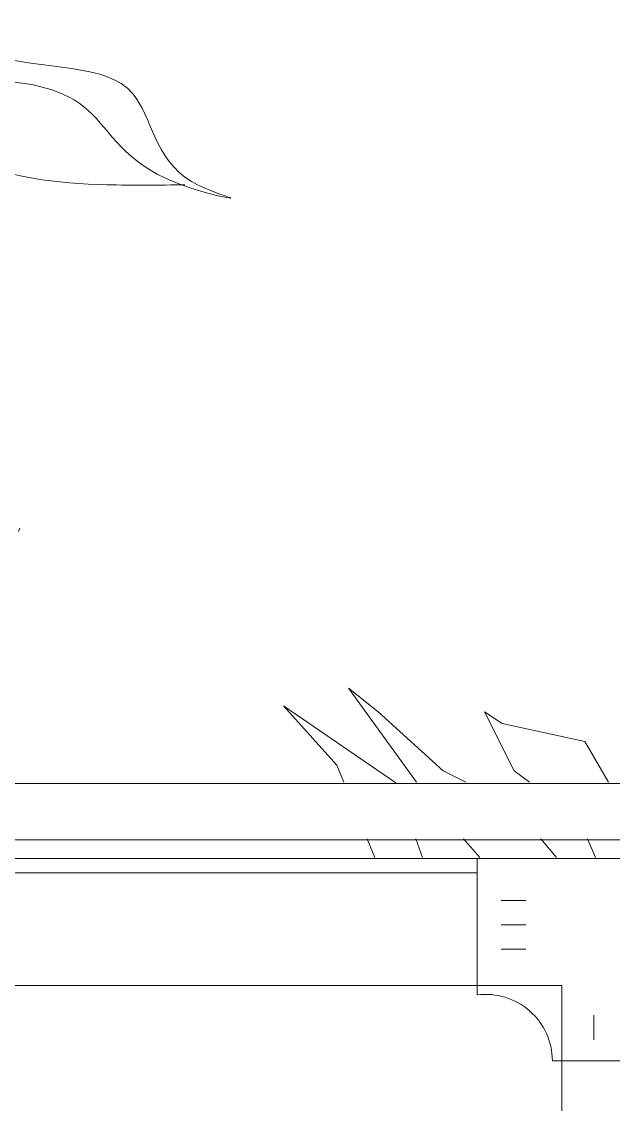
# Model space of a CAD drawing. Header units: metres. Extents: x -2 to 3328848, y -2 to 2725060.
# Drawn here: x 1663932.582 to 1663934.618, y 1363056.332 to 1363060.056 of the extents above; entities that cross this region are included whole.
import ezdxf

# ---------------------------------------------------------------- set-up
doc = ezdxf.new("R2010")
doc.units = ezdxf.units.M
doc.linetypes.add('DOT2', pattern=[0.125, 0, -0.125])
doc.layers.get('0').update_dxf_attribs({"color": 253, "lineweight": 0})
for name, color, linetype, lineweight in [('8', 253, 'Continuous', 0), ('CAY', 253, 'Continuous', 0), ('CYAN', 253, 'Continuous', 0), ('DIENHOA', 253, 'Continuous', 0)]:
    doc.layers.add(name, color=color, linetype=linetype, lineweight=lineweight)

# ---------------------------------------------------------------- blocks, each defined once
blk = doc.blocks.new('A$C307418F7')
at = {"layer": '8', "linetype": 'DOT2'}
h = blk.add_hatch(dxfattribs=at)
h.set_pattern_fill('SWAMP', color=256, scale=7.000000000000001, angle=-25.01693015991789, style=0)
h.set_pattern_definition([(334.9830698400821, (2677.773829168873, -6577.372913288884), (145.6752274747835, 101.9385625814397), [22.225, -155.575]), (64.98306984008211, (2687.84378630342, -6582.072234469), (-15.44408667893022, 177.1277014688942), [11.11249999999999, -296.8461999999996]), (64.98306984008211, (2690.361307303421, -6583.247079564957), (-15.44408667893022, 177.1277014688942), [8.889999999999983, -299.0686999999995]), (64.98306984008211, (2685.326265303418, -6580.897389372811), (-15.44408667893022, 177.1277014688942), [8.889999999999983, -299.0686999999995]), (34.98306984008207, (2692.878764870577, -6584.421895059058), (-15.44377108340486, 177.1277289859592), [7.111999999999999, -170.688]), (94.98306984008198, (2682.808807736263, -6579.722573878709), (-161.1189985581883, 75.18916640451947), [7.111999999999989, -170.6879999999998])])
edge = h.paths.add_edge_path()
edge.add_spline(control_points=[(1444.529359430075, 770.5072762474883), (1446.717218707083, 771.3094700528309), (1448.903758544242, 772.1267502738629), (1451.088377954671, 772.9532002573833)], knot_values=[186.4269010700747, 186.4269010700747, 186.4269010700747, 186.4269010700747, 196.0259391404553, 196.0259391404553, 196.0259391404553, 196.0259391404553], degree=3, periodic=0)
edge.add_spline(control_points=[(1451.088377954671, 772.9532002573833), (1463.371778178029, 777.6000581311528), (1483.106915320968, 785.5710987092461), (1502.405261093052, 791.5560111827217), (1509.751440627035, 793.834250055952)], knot_values=[196.0259391404553, 196.0259391404553, 196.0259391404553, 196.0259391404553, 249.9981897823692, 283.1712426993253, 283.1712426993253, 283.1712426993253, 283.1712426993253], degree=3, periodic=0)
edge.add_line((1509.751440627035, 793.834250055952), (1446.01614507546, 969.1066622118977))
edge.add_spline(control_points=[(1446.016145075671, 969.106662211474), (1438.92246337235, 966.1340529199224), (1420.287427068921, 958.3250357718207), (1400.041864127852, 951.757668936858), (1387.642730728723, 947.4290779302828)], knot_values=[196.0259391404553, 196.0259391404553, 196.0259391404553, 196.0259391404553, 229.1989920574113, 283.1712426993253, 283.1712426993253, 283.1712426993253, 283.1712426993253], degree=3, periodic=0)
edge.add_spline(control_points=[(1387.642730728723, 947.4290779302828), (1385.437528015813, 946.6592321419157), (1383.236743498361, 945.8811248694547), (1381.044638260733, 945.0906074806117)], knot_values=[186.4269010700747, 186.4269010700747, 186.4269010700747, 186.4269010700747, 196.0259391404553, 196.0259391404553, 196.0259391404553, 196.0259391404553], degree=3, periodic=0)
edge.add_spline(control_points=[(1381.044638260733, 945.0906074806117), (1356.083403043216, 936.0890823041555), (1329.078162121819, 924.0675915444735), (1311.59292981308, 902.1182676856406), (1309.647255970165, 899.4312927010469)], knot_values=[62.59018875468962, 62.59018875468962, 62.59018875468962, 62.59018875468962, 171.8932655536912, 186.4269010700747, 186.4269010700747, 186.4269010700747, 186.4269010700747], degree=3, periodic=0)
edge.add_spline(control_points=[(1309.647255970165, 899.4312927010469), (1307.387434246484, 896.3104795888066), (1305.271165771876, 893.0399635976646), (1303.259735019412, 889.6601187761407)], knot_values=[45.70995706407502, 45.70995706407502, 45.70995706407502, 45.70995706407502, 62.59018875468961, 62.59018875468961, 62.59018875468961, 62.59018875468961], degree=3, periodic=0)
edge.add_spline(control_points=[(1303.259735019412, 889.6601187761407), (1297.812984345946, 880.5078414548188), (1293.134978838265, 870.5538869488519), (1288.456973330583, 860.5999324428849)], knot_values=[0, 0, 0, 0, 45.70995706407503, 45.70995706407503, 45.70995706407503, 45.70995706407503], degree=3, periodic=0)
edge.add_line((1288.456973330583, 860.5999324428849), (1319.296634655649, 775.7906947397189))
edge.add_spline(control_points=[(1319.296634655679, 775.7906947399024), (1336.133818564471, 767.9887027256191), (1376.833356595365, 749.129404615378), (1419.616472454509, 761.3727931426838), (1444.529359430075, 770.5072762474883)], knot_values=[0, 0, 0, 0, 77.12382427107312, 186.4269010700747, 186.4269010700747, 186.4269010700747, 186.4269010700747], degree=3, periodic=0)
at = {"layer": '8'}
blk.add_line((1691.056873787893, 609.6542612002231, -685.7122522353744), (1736.556873787893, 609.6542612002231, -685.7122522353744), dxfattribs=at)
at = {"layer": '8', "elevation": -685.7122522353742}
for points in [[(1665.056873787893, 679.5783686123323), (1151.556873787893, 679.5783686123323)], [(1665.056873787893, 679.5783686123323), (1665.056873787893, 679.5783686123323), (1665.056873787893, 632.4042612002231)], [(1665.056873787893, 674.654261200456), (1151.556873787893, 674.654261200456)], [(1673.358802461764, 665.1278824526817), (1681.850826868555, 665.1278824526817)], [(1673.358802461764, 656.7147884236183), (1681.850826868555, 656.7147884236183)], [(1673.358802461764, 648.3016943947878), (1681.850826868555, 648.3016943947878)], [(1694.306873787893, 206.6542612004559), (1694.306873787893, 635.6542612002231), (1122.306873787893, 635.6542612002231), (1122.306873787893, 206.6542612004559)], [(1705.393779759062, 616.9035731782205), (1705.393779759062, 625.3955975857098)]]:
    blk.add_lwpolyline(points, dxfattribs=at)
for points in [[(1665.056873787893, 635.6542612002231), (1151.556873787893, 635.6542612002231), (1151.556873787893, 632.4042612002231, 0.4503124518108335), (1125.556873787893, 609.6542612002231), (1122.306873787893, 609.6542612002231), (1122.306873787893, 206.6542612004559), (1122.306873787893, 206.6542612004559)], [(1665.056873787893, 632.4042612002231, -0.4503124518108341), (1691.056873787893, 609.6542612002231)]]:
    blk.add_lwpolyline(points, format="xyb", dxfattribs=at)
at = {"layer": '8'}
for points in [[(1372.204345518257, 905.9312034850009, -1028.568378353062), (1401.517037732527, 932.9274241074454, -1028.568378353062), (1452.250555792358, 954.2994207302108, -1028.568378353062), (1465.779483278748, 964.4229888450354, -1028.568378353062), (1496.219562126324, 957.6739434350748, -1028.568378353062), (1545.825661564711, 944.1758331239689, -1028.568378353062), (1566.119068788365, 913.805109287845, -1028.568378353062), (1579.647996274987, 908.1809047800489, -1028.568378353062), (1557.099783797283, 914.9299501900095, -1028.568378353062), (1528.914510203525, 939.6764695174061, -1028.568378353062), (1452.250555792358, 945.3006740252022, -1028.568378353062), (1429.702311326982, 941.9261513205711, -1028.568378353062), (1394.752589983866, 925.0535183046013, -1028.568378353062), (1382.351049130084, 907.05606387835, -1028.568378353062)], [(1439.849014938809, 943.0509922220372, -1028.568378353062), (1464.65206465777, 936.301946812775, -1028.568378353062), (1487.200277135475, 922.8038365012035, -1028.568378353062), (1536.80637657363, 912.6802683866117, -1028.568378353062), (1563.864231546642, 912.6802683866117, -1028.568378353062)]]:
    blk.add_spline(points, degree=3, dxfattribs=at)
at = {"layer": 'CYAN'}
blk.add_line((1736.556873787893, 679.5783686123323, -685.7122522353744), (1665.056873787893, 679.5783686123323, -685.7122522353744), dxfattribs=at)
at = {"layer": 'CYAN', "elevation": -685.7122522353742}
for points in [[(1821.056873787893, 705.5783686125651), (995.556873787893, 705.5783686125651)], [(1821.056873787893, 686.0783686123323), (995.556873787893, 686.0783686123323)]]:
    blk.add_lwpolyline(points, dxfattribs=at)
blk = doc.blocks.new('SOFAS RECEPCION')
at = {"xscale": 0.003283773561833294, "yscale": 0.003283773561833294, "zscale": 0.003283773561833294}
blk.add_blockref('A$C307418F7', (22.92077893241321, 18.67490457252995), dxfattribs=at)
blk = doc.blocks.new('Cay42_md')
at = {"layer": 'DIENHOA'}
for p, q in [((689.1905895471573, 1752.036844535731), (663.852775156498, 1772.29691608157)), ((663.852775156498, 1772.29691608157), (722.1420307103544, 1691.629378132056)), ((608.1092968583107, 1757.101833357476), (704.3933418393135, 1691.256629899144)), ((653.7175538539886, 1706.451712653041), (608.1092968583107, 1757.101833357476)), ((744.9339085817337, 1701.386607542634), (689.1905895471573, 1752.036844535731)), ((795.6096965670586, 1741.906750634313), (780.4069442749023, 1752.036844535731)), ((780.4069442749023, 1752.036844535731), (805.7449179291725, 1701.386607542634)), ((866.5559272170067, 1726.71178419888), (795.6096965670586, 1741.906750634313)), ((886.8770396737382, 1691.629378132056), (866.5559272170067, 1726.71178419888)), ((659.8239532783628, 1691.629378132056), (653.7175538539886, 1706.451712653041)), ((764.4582919012755, 1691.629378132056), (744.9339085817337, 1701.386607542634)), ((805.7449179291725, 1701.386607542634), (819.1679187081754, 1691.629378132056)), ((686.3655380904675, 1627.203810546082), (679.73014188651, 1643.310202442575)), ((721.5257238410413, 1643.310202442575), (727.2809150684625, 1627.203810546082)), ((762.5219790749252, 1643.310202442575), (776.4879078054801, 1627.203810546082)), ((842.2573260851204, 1627.203810546082), (828.8285465752706, 1643.310202442575)), ((868.8841489208862, 1643.310202442575), (875.6692304098979, 1627.203810546082))]:
    blk.add_line(p, q, dxfattribs=at)
at = {"xscale": 754.5911430642498, "yscale": 754.5911430642498, "zscale": 754.5911430642498}
blk.add_blockref('SOFAS RECEPCION', (-20647.43521601241, -14149.62078942312, 1699.130809632663), dxfattribs=at)

msp = doc.modelspace()

# ---------------------------------------------------------------- block references
at = {"layer": 'CAY', "xscale": 0.004011825644057581, "yscale": 0.004011825644057581, "zscale": 0.004011825644057581}
msp.add_blockref('Cay42_md', (1663931.044023285, 1363050.653242501), dxfattribs=at)

doc.saveas('drawing.dxf')
